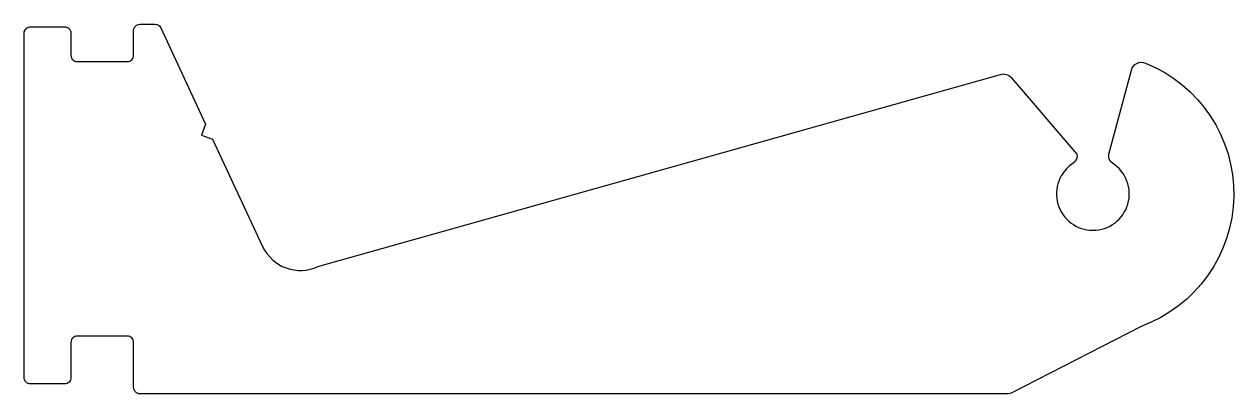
# Model space of a CAD drawing. Extents: x 518.5 to 576.7, y 650 to 667.8.
import ezdxf

# ---------------------------------------------------------------- set-up
doc = ezdxf.new("R2010")
doc.units = 0
doc.layers.get('0').update_dxf_attribs({"linetype": 'CONTINUOUS'})

msp = doc.modelspace()

# ---------------------------------------------------------------- linework, layer by layer
at = {"color": 0}
msp.add_lwpolyline([(569.188, 661.549, -0.326863), (569.017, 661.108, 3.420028), (570.903, 661.108, -0.326863), (570.732, 661.549), (571.815, 665.591, -0.449731), (572.484, 665.926, -0.688423), (572.275, 653.262), (566.025, 650.053, -0.119137), (565.887, 650.02), (524.103, 650.02, -0.414214), (523.803, 650.32), (523.803, 652.494, 0.414214), (523.503, 652.794), (521.086, 652.794, 0.414214), (520.786, 652.494), (520.786, 650.794, -0.414214), (520.486, 650.494), (518.838, 650.494, -0.414214), (518.538, 650.794), (518.538, 667.366, -0.414214), (518.838, 667.666), (520.486, 667.666, -0.414214), (520.786, 667.366), (520.786, 666.295, 0.414214), (521.086, 665.995), (523.503, 665.995, 0.414214), (523.803, 666.295), (523.803, 667.494, -0.414214), (524.103, 667.794), (524.836, 667.794, -0.291473), (525.108, 667.621), (527.268, 662.988), (527.075, 662.456), (527.606, 662.263), (530.01, 657.107, 0.414214), (532.668, 656.14), (565.51, 665.381, -0.291516), (566.025, 665.226)], format="xyb", close=True, dxfattribs=at)

doc.saveas('drawing.dxf')
